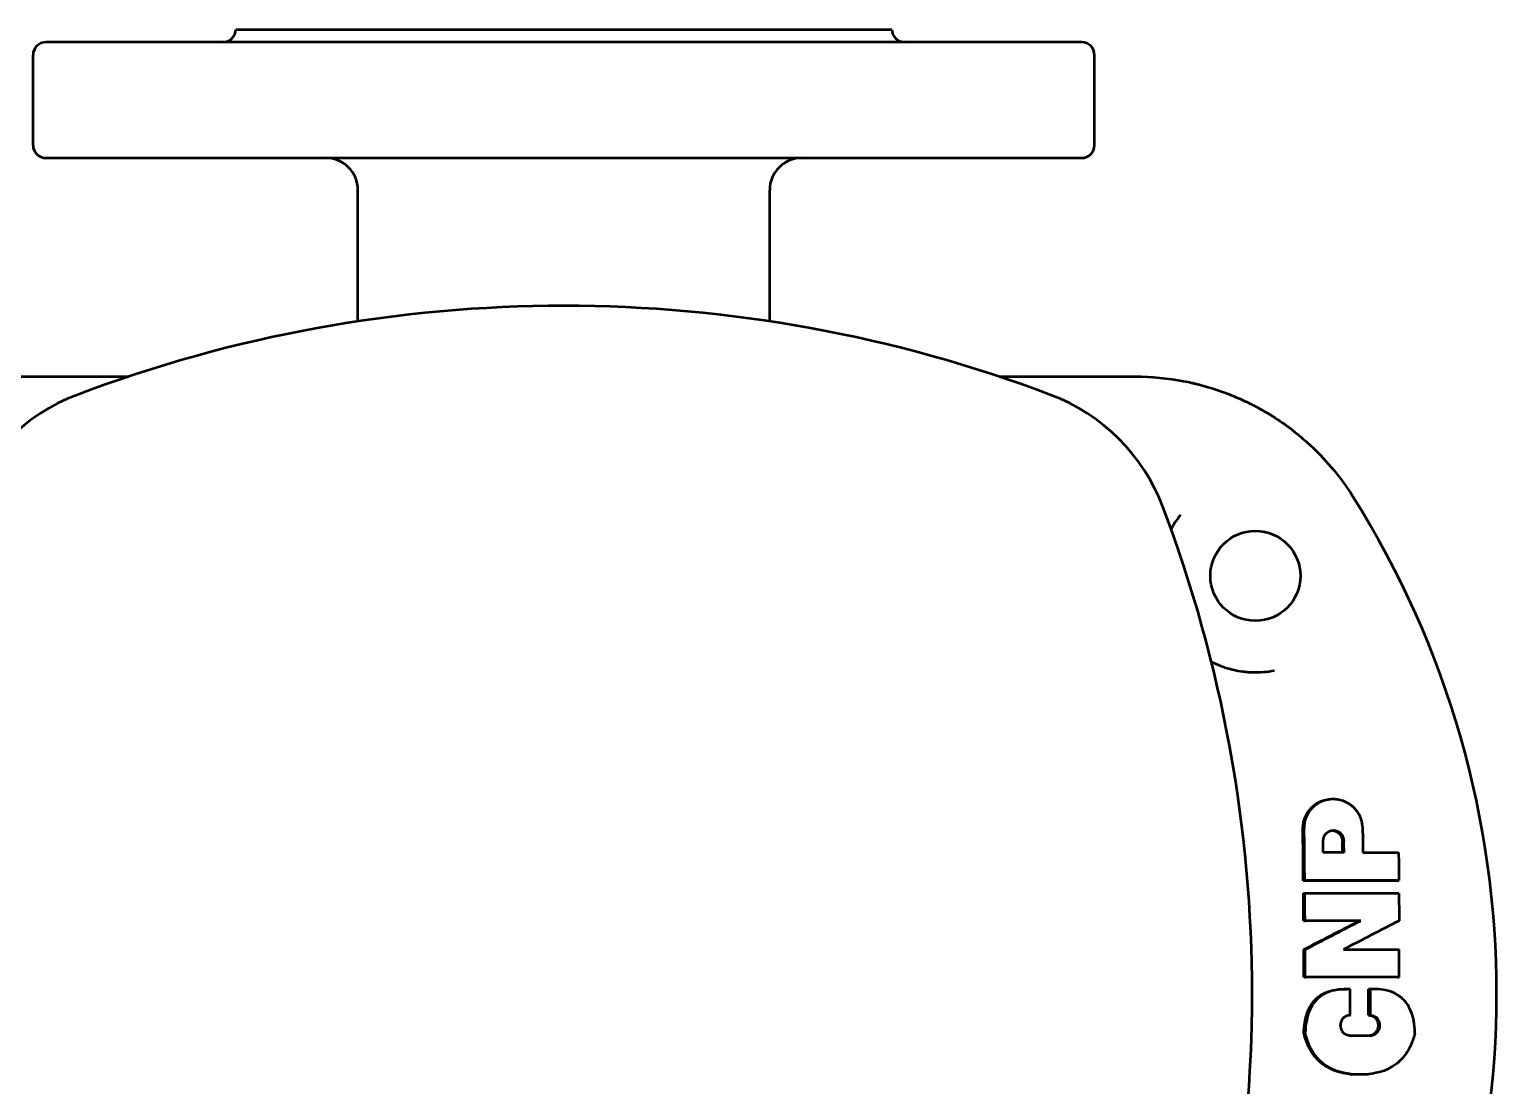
# Model space of a CAD drawing. Header units: millimetres. Extents: x 1510 to 10524, y 7125 to 13164.
# Drawn here: x 7788.84 to 7811.65, y 12945.83 to 12962.26 of the extents above; entities that cross this region are included whole.
import ezdxf

# ---------------------------------------------------------------- set-up
doc = ezdxf.new("R2010")
doc.units = ezdxf.units.MM
doc.header["$LTSCALE"] = 4
doc.layers.add('Visible (ISO)', color=7, linetype='Continuous', lineweight=50)

msp = doc.modelspace()

# ---------------------------------------------------------------- linework, layer by layer
at = {"layer": 'Visible (ISO)'}
for p, q in [((7792.046, 12962.256), (7802.246, 12962.256)), ((7805.196, 12962.056), (7789.096, 12962.056)), ((7788.896, 12960.456), (7788.896, 12961.856)), ((7805.396, 12960.456), (7805.396, 12961.856)), ((7789.096, 12960.256), (7805.196, 12960.256)), ((7793.946, 12957.715), (7793.946, 12959.756)), ((7800.346, 12957.715), (7800.346, 12959.756)), ((7788.264, 12956.856), (7790.382, 12956.856)), ((7803.911, 12956.856), (7806.028, 12956.856)), ((7808.973, 12950.268), (7808.995, 12950.273)), ((7808.634, 12949.817), (7808.656, 12949.822)), ((7809.25, 12949.629), (7809.272, 12949.634)), ((7808.641, 12949.015), (7808.663, 12949.018)), ((7810.104, 12949.015), (7810.126, 12949.018)), ((7808.643, 12948.82), (7808.665, 12948.823)), ((7808.645, 12948.391), (7808.668, 12948.393)), ((7809.511, 12948.391), (7809.533, 12948.393)), ((7808.647, 12947.944), (7808.669, 12947.945)), ((7808.648, 12947.515), (7808.67, 12947.516)), ((7810.109, 12947.515), (7810.132, 12947.516)), ((7809.656, 12947.328), (7809.679, 12947.328)), ((7809.656, 12946.922), (7809.679, 12946.922)), ((7808.647, 12946.645), (7808.67, 12946.644)), ((7809.656, 12946.609), (7809.678, 12946.607)), ((7809.376, 12946.004), (7809.398, 12946.002))]:
    msp.add_line(p, q, dxfattribs=at)
msp.add_circle((7807.896, 12953.756), 0.7, dxfattribs=at)
for centre, radius, start, end in [((7791.846, 12962.256), 0.2, 270, 0), ((7802.446, 12962.256), 0.2, 180, 270), ((7789.096, 12961.856), 0.2, 90, 180), ((7805.196, 12961.856), 0.2, 0, 90), ((7789.096, 12960.456), 0.2, 180, 270), ((7805.196, 12960.456), 0.2, 270, 0), ((7793.446, 12959.756), 0.5, 0, 90), ((7800.846, 12959.756), 0.5, 90, 180), ((7797.146, 12936.606), 21.35, 69.2294, 110.7706), ((7790.639, 12953.764), 3, 110.7706, 159.2294), ((7803.654, 12953.764), 3, 20.7706, 69.2294), ((7797.146, 12947.256), 14.5, 327.769, 32.231), ((7786.496, 12947.256), 21.35, 339.2294, 20.7706)]:
    msp.add_arc(centre, radius, start, end, dxfattribs=at)
for centre, major_axis, ratio, start_param, end_param in [((7796.234, 12947.175), (-0.003, 55.347), 0.229985, 4.753555, 4.756813), ((7796.754, 12947.179), (0.007, -56.606), 0.220966, 1.610959, 1.614068), ((7796.355, 12947.179), (0.008, -56.702), 0.228031, 1.610884, 1.614064), ((7797.125, 12947.256), (0, 51.25), 0.224839, 4.717454, 4.725825), ((7796.705, 12947.256), (0, 51.348), 0.233027, 4.717454, 4.725825), ((7796.714, 12947.256), (0, -57.832), 0.232021, 1.57529, 1.582721)]:
    msp.add_ellipse(centre, major_axis=major_axis, ratio=ratio, start_param=start_param, end_param=end_param, dxfattribs=at)
for points, knots in [([(7806.028, 12956.856), (7806.284, 12956.856), (7806.536, 12956.832), (7806.78, 12956.785), (7806.82, 12956.777), (7806.861, 12956.769), (7806.901, 12956.76), (7806.921, 12956.755), (7806.941, 12956.751), (7806.961, 12956.746), (7806.971, 12956.744), (7806.981, 12956.741), (7806.99, 12956.739), (7806.995, 12956.738), (7807, 12956.736), (7807.005, 12956.735), (7807.01, 12956.734), (7807.015, 12956.733), (7807.02, 12956.731), (7807.268, 12956.668), (7807.507, 12956.581), (7807.733, 12956.475), (7807.771, 12956.457), (7807.809, 12956.438), (7807.846, 12956.42), (7807.864, 12956.41), (7807.883, 12956.401), (7807.901, 12956.391), (7807.91, 12956.386), (7807.919, 12956.381), (7807.929, 12956.376), (7807.933, 12956.374), (7807.938, 12956.371), (7807.942, 12956.369), (7807.947, 12956.366), (7807.951, 12956.364), (7807.956, 12956.361), (7808.179, 12956.239), (7808.389, 12956.095), (7808.583, 12955.934), (7808.615, 12955.907), (7808.647, 12955.88), (7808.679, 12955.852), (7808.694, 12955.838), (7808.71, 12955.824), (7808.725, 12955.81), (7808.741, 12955.796), (7808.756, 12955.782), (7808.771, 12955.768), (7809.017, 12955.536), (7809.233, 12955.274), (7809.412, 12954.99)], [0, 0, 0, 0, 0.1875, 0.1875, 0.1875, 0.21875, 0.21875, 0.21875, 0.234375, 0.234375, 0.234375, 0.242188, 0.242188, 0.242188, 0.246094, 0.246094, 0.246094, 0.25, 0.25, 0.25, 0.4375, 0.4375, 0.4375, 0.46875, 0.46875, 0.46875, 0.484375, 0.484375, 0.484375, 0.492188, 0.492188, 0.492188, 0.496094, 0.496094, 0.496094, 0.5, 0.5, 0.5, 0.6875, 0.6875, 0.6875, 0.71875, 0.71875, 0.71875, 0.734375, 0.734375, 0.734375, 0.75, 0.75, 0.75, 1, 1, 1, 1]), ([(7806.733, 12954.703), (7806.68, 12954.638), (7806.638, 12954.575), (7806.602, 12954.515), (7806.597, 12954.505), (7806.591, 12954.495), (7806.585, 12954.484)], [0, 0, 0, 0, 0.2212304, 0.2212304, 0.2212304, 0.2568113, 0.2568113, 0.2568113, 0.2568113]), ([(7807.212, 12952.421), (7807.214, 12952.421), (7807.218, 12952.418), (7807.225, 12952.415), (7807.23, 12952.413), (7807.233, 12952.411), (7807.234, 12952.41), (7807.283, 12952.386), (7807.332, 12952.365), (7807.41, 12952.337), (7807.436, 12952.328), (7807.476, 12952.316), (7807.497, 12952.31), (7807.521, 12952.304), (7807.533, 12952.301), (7807.538, 12952.3), (7807.542, 12952.299), (7807.544, 12952.298), (7807.595, 12952.286), (7807.647, 12952.276), (7807.728, 12952.265), (7807.756, 12952.263), (7807.798, 12952.259), (7807.819, 12952.258), (7807.845, 12952.257), (7807.857, 12952.257), (7807.864, 12952.257), (7807.867, 12952.257), (7807.868, 12952.256), (7807.869, 12952.256), (7807.966, 12952.255), (7808.075, 12952.262), (7808.194, 12952.286)], [0.6152619, 0.6152619, 0.6152619, 0.6152619, 0.6171875, 0.6210937, 0.6230469, 0.6230469, 0.625, 0.625, 0.6875, 0.6875, 0.71875, 0.71875, 0.734375, 0.7421875, 0.7460937, 0.7480469, 0.7480469, 0.75, 0.75, 0.8125, 0.8125, 0.84375, 0.84375, 0.859375, 0.8671875, 0.8710937, 0.8730469, 0.8740234, 0.8740234, 0.875, 0.875, 1, 1, 1, 1]), ([(7808.634, 12949.817), (7808.634, 12949.827), (7808.635, 12949.836), (7808.635, 12949.843), (7808.636, 12949.847), (7808.636, 12949.851), (7808.636, 12949.855), (7808.636, 12949.857), (7808.636, 12949.859), (7808.637, 12949.861), (7808.637, 12949.862), (7808.637, 12949.862), (7808.637, 12949.862), (7808.637, 12949.863), (7808.637, 12949.863), (7808.637, 12949.864), (7808.637, 12949.865), (7808.637, 12949.865), (7808.637, 12949.866), (7808.637, 12949.867), (7808.637, 12949.868), (7808.637, 12949.869), (7808.637, 12949.871), (7808.638, 12949.873), (7808.638, 12949.875), (7808.638, 12949.879), (7808.639, 12949.882), (7808.639, 12949.886), (7808.639, 12949.89), (7808.64, 12949.893), (7808.64, 12949.897), (7808.641, 12949.899), (7808.641, 12949.901), (7808.641, 12949.902), (7808.641, 12949.904), (7808.642, 12949.905), (7808.642, 12949.907), (7808.642, 12949.908), (7808.642, 12949.909), (7808.642, 12949.91), (7808.642, 12949.911), (7808.643, 12949.912), (7808.643, 12949.913), (7808.643, 12949.915), (7808.643, 12949.917), (7808.644, 12949.918), (7808.644, 12949.922), (7808.645, 12949.926), (7808.646, 12949.929), (7808.647, 12949.937), (7808.649, 12949.944), (7808.651, 12949.951), (7808.653, 12949.959), (7808.655, 12949.966), (7808.658, 12949.973), (7808.66, 12949.98), (7808.663, 12949.987), (7808.665, 12949.994), (7808.667, 12949.998), (7808.668, 12950.001), (7808.67, 12950.005), (7808.671, 12950.008), (7808.673, 12950.012), (7808.674, 12950.015), (7808.677, 12950.022), (7808.681, 12950.029), (7808.684, 12950.035), (7808.687, 12950.042), (7808.691, 12950.049), (7808.695, 12950.055), (7808.699, 12950.062), (7808.703, 12950.068), (7808.707, 12950.075), (7808.709, 12950.078), (7808.711, 12950.081), (7808.713, 12950.084), (7808.715, 12950.087), (7808.717, 12950.09), (7808.72, 12950.093), (7808.724, 12950.099), (7808.728, 12950.105), (7808.733, 12950.111), (7808.742, 12950.123), (7808.752, 12950.134), (7808.763, 12950.145), (7808.773, 12950.156), (7808.784, 12950.166), (7808.795, 12950.176), (7808.807, 12950.186), (7808.819, 12950.195), (7808.831, 12950.203), (7808.843, 12950.212), (7808.855, 12950.219), (7808.868, 12950.227), (7808.881, 12950.234), (7808.895, 12950.24), (7808.908, 12950.246), (7808.915, 12950.249), (7808.922, 12950.252), (7808.929, 12950.254), (7808.936, 12950.257), (7808.943, 12950.259), (7808.95, 12950.261), (7808.958, 12950.264), (7808.965, 12950.266), (7808.973, 12950.268)], [0, 0, 0, 0, 0.015625, 0.015625, 0.015625, 0.024318, 0.024318, 0.024318, 0.0301692, 0.0301692, 0.0301692, 0.03125, 0.03125, 0.03125, 0.0318983, 0.0318983, 0.0318983, 0.032587, 0.032587, 0.032587, 0.0341051, 0.0341051, 0.0341051, 0.0378479, 0.0378479, 0.0378479, 0.0468724, 0.0468724, 0.0468724, 0.0546875, 0.0546875, 0.0546875, 0.0585938, 0.0585938, 0.0585938, 0.0625, 0.0625, 0.0625, 0.06427, 0.06427, 0.06427, 0.0660799, 0.0660799, 0.0660799, 0.0698135, 0.0698135, 0.0698135, 0.0776573, 0.0776573, 0.0776573, 0.0937494, 0.0937494, 0.0937494, 0.109375, 0.109375, 0.109375, 0.125, 0.125, 0.125, 0.1328925, 0.1328925, 0.1328925, 0.1406956, 0.1406956, 0.1406956, 0.15625, 0.15625, 0.15625, 0.171875, 0.171875, 0.171875, 0.1875, 0.1875, 0.1875, 0.1954373, 0.1954373, 0.1954373, 0.2033122, 0.2033122, 0.2033122, 0.2189303, 0.2189303, 0.2189303, 0.25, 0.25, 0.25, 0.2811656, 0.2811656, 0.2811656, 0.3125062, 0.3125062, 0.3125062, 0.3438216, 0.3438216, 0.3438216, 0.375, 0.375, 0.375, 0.3907541, 0.3907541, 0.3907541, 0.4064088, 0.4064088, 0.4064088, 0.4231158, 0.4231158, 0.4231158, 0.4231158]), ([(7808.656, 12949.822), (7808.657, 12949.842), (7808.658, 12949.857), (7808.659, 12949.867), (7808.659, 12949.868), (7808.659, 12949.868), (7808.659, 12949.869), (7808.659, 12949.869), (7808.659, 12949.87), (7808.659, 12949.871), (7808.659, 12949.872), (7808.659, 12949.873), (7808.659, 12949.874), (7808.659, 12949.876), (7808.66, 12949.878), (7808.66, 12949.88), (7808.66, 12949.884), (7808.661, 12949.887), (7808.661, 12949.891), (7808.662, 12949.899), (7808.663, 12949.906), (7808.664, 12949.912), (7808.664, 12949.913), (7808.664, 12949.914), (7808.664, 12949.915), (7808.664, 12949.916), (7808.665, 12949.917), (7808.665, 12949.918), (7808.665, 12949.92), (7808.665, 12949.922), (7808.666, 12949.923), (7808.666, 12949.927), (7808.667, 12949.931), (7808.668, 12949.935), (7808.669, 12949.942), (7808.671, 12949.949), (7808.673, 12949.956), (7808.677, 12949.971), (7808.682, 12949.985), (7808.687, 12950), (7808.689, 12950.003), (7808.69, 12950.006), (7808.692, 12950.01), (7808.693, 12950.013), (7808.694, 12950.017), (7808.696, 12950.02), (7808.699, 12950.027), (7808.702, 12950.034), (7808.706, 12950.041), (7808.713, 12950.054), (7808.72, 12950.067), (7808.729, 12950.08), (7808.731, 12950.083), (7808.733, 12950.086), (7808.735, 12950.09), (7808.737, 12950.093), (7808.739, 12950.096), (7808.741, 12950.099), (7808.746, 12950.105), (7808.75, 12950.111), (7808.755, 12950.117), (7808.764, 12950.129), (7808.774, 12950.14), (7808.785, 12950.151), (7808.795, 12950.162), (7808.806, 12950.172), (7808.817, 12950.181), (7808.829, 12950.191), (7808.84, 12950.2), (7808.853, 12950.209), (7808.865, 12950.217), (7808.877, 12950.225), (7808.89, 12950.232), (7808.903, 12950.239), (7808.917, 12950.246), (7808.93, 12950.252), (7808.937, 12950.255), (7808.944, 12950.257), (7808.951, 12950.26), (7808.958, 12950.262), (7808.965, 12950.265), (7808.972, 12950.267), (7808.986, 12950.271), (7809, 12950.275), (7809.015, 12950.278), (7809.022, 12950.28), (7809.03, 12950.281), (7809.037, 12950.282), (7809.044, 12950.283), (7809.052, 12950.284), (7809.059, 12950.285), (7809.074, 12950.286), (7809.089, 12950.287), (7809.104, 12950.287), (7809.111, 12950.287), (7809.119, 12950.287), (7809.126, 12950.287), (7809.133, 12950.286), (7809.141, 12950.286), (7809.148, 12950.285), (7809.163, 12950.283), (7809.178, 12950.281), (7809.192, 12950.278), (7809.207, 12950.275), (7809.221, 12950.272), (7809.236, 12950.267), (7809.25, 12950.263), (7809.264, 12950.258), (7809.278, 12950.252), (7809.285, 12950.249), (7809.291, 12950.246), (7809.298, 12950.243), (7809.305, 12950.239), (7809.311, 12950.236), (7809.318, 12950.232), (7809.331, 12950.225), (7809.344, 12950.217), (7809.357, 12950.209), (7809.369, 12950.2), (7809.381, 12950.191), (7809.393, 12950.182), (7809.404, 12950.172), (7809.416, 12950.162), (7809.427, 12950.151), (7809.429, 12950.148), (7809.432, 12950.145), (7809.435, 12950.143), (7809.437, 12950.14), (7809.44, 12950.137), (7809.443, 12950.134), (7809.448, 12950.128), (7809.453, 12950.123), (7809.458, 12950.117), (7809.467, 12950.105), (7809.476, 12950.093), (7809.485, 12950.08), (7809.486, 12950.079), (7809.487, 12950.077), (7809.488, 12950.076), (7809.489, 12950.074), (7809.49, 12950.072), (7809.491, 12950.071), (7809.493, 12950.067), (7809.495, 12950.064), (7809.497, 12950.061), (7809.501, 12950.054), (7809.505, 12950.048), (7809.508, 12950.041), (7809.515, 12950.027), (7809.521, 12950.014), (7809.526, 12950), (7809.526, 12949.999), (7809.527, 12949.998), (7809.527, 12949.998), (7809.527, 12949.997), (7809.528, 12949.996), (7809.528, 12949.995), (7809.528, 12949.994), (7809.529, 12949.992), (7809.53, 12949.99), (7809.531, 12949.987), (7809.532, 12949.984), (7809.533, 12949.981), (7809.535, 12949.974), (7809.537, 12949.967), (7809.539, 12949.959), (7809.543, 12949.945), (7809.546, 12949.929), (7809.55, 12949.913), (7809.55, 12949.912), (7809.55, 12949.912), (7809.55, 12949.911), (7809.55, 12949.911), (7809.55, 12949.911), (7809.55, 12949.91), (7809.55, 12949.909), (7809.55, 12949.908), (7809.55, 12949.908), (7809.551, 12949.906), (7809.551, 12949.904), (7809.551, 12949.902), (7809.552, 12949.899), (7809.553, 12949.895), (7809.553, 12949.891), (7809.554, 12949.884), (7809.556, 12949.876), (7809.557, 12949.867), (7809.557, 12949.866), (7809.557, 12949.866), (7809.557, 12949.866), (7809.557, 12949.865), (7809.557, 12949.865), (7809.557, 12949.864), (7809.558, 12949.863), (7809.558, 12949.861), (7809.558, 12949.86), (7809.558, 12949.857), (7809.559, 12949.854), (7809.559, 12949.85), (7809.56, 12949.842), (7809.562, 12949.833), (7809.563, 12949.822)], [0, 0, 0, 0, 0.03125, 0.03125, 0.03125, 0.032227, 0.032227, 0.032227, 0.033203, 0.033203, 0.033203, 0.035156, 0.035156, 0.035156, 0.039062, 0.039062, 0.039062, 0.046875, 0.046875, 0.046875, 0.0625, 0.0625, 0.0625, 0.064453, 0.064453, 0.064453, 0.066406, 0.066406, 0.066406, 0.070312, 0.070312, 0.070312, 0.078125, 0.078125, 0.078125, 0.09375, 0.09375, 0.09375, 0.125, 0.125, 0.125, 0.132812, 0.132812, 0.132812, 0.140625, 0.140625, 0.140625, 0.15625, 0.15625, 0.15625, 0.1875, 0.1875, 0.1875, 0.195312, 0.195312, 0.195312, 0.203125, 0.203125, 0.203125, 0.21875, 0.21875, 0.21875, 0.25, 0.25, 0.25, 0.28125, 0.28125, 0.28125, 0.3125, 0.3125, 0.3125, 0.34375, 0.34375, 0.34375, 0.375, 0.375, 0.375, 0.390625, 0.390625, 0.390625, 0.40625, 0.40625, 0.40625, 0.4375, 0.4375, 0.4375, 0.453125, 0.453125, 0.453125, 0.46875, 0.46875, 0.46875, 0.5, 0.5, 0.5, 0.515625, 0.515625, 0.515625, 0.53125, 0.53125, 0.53125, 0.5625, 0.5625, 0.5625, 0.59375, 0.59375, 0.59375, 0.625, 0.625, 0.625, 0.640625, 0.640625, 0.640625, 0.65625, 0.65625, 0.65625, 0.6875, 0.6875, 0.6875, 0.71875, 0.71875, 0.71875, 0.75, 0.75, 0.75, 0.757812, 0.757812, 0.757812, 0.765625, 0.765625, 0.765625, 0.78125, 0.78125, 0.78125, 0.8125, 0.8125, 0.8125, 0.816406, 0.816406, 0.816406, 0.820313, 0.820313, 0.820313, 0.828125, 0.828125, 0.828125, 0.84375, 0.84375, 0.84375, 0.875, 0.875, 0.875, 0.876953, 0.876953, 0.876953, 0.878906, 0.878906, 0.878906, 0.882812, 0.882812, 0.882812, 0.890625, 0.890625, 0.890625, 0.90625, 0.90625, 0.90625, 0.9375, 0.9375, 0.9375, 0.938477, 0.938477, 0.938477, 0.939453, 0.939453, 0.939453, 0.941406, 0.941406, 0.941406, 0.945312, 0.945312, 0.945312, 0.953125, 0.953125, 0.953125, 0.96875, 0.96875, 0.96875, 0.970703, 0.970703, 0.970703, 0.972656, 0.972656, 0.972656, 0.976562, 0.976562, 0.976562, 0.984375, 0.984375, 0.984375, 1, 1, 1, 1]), ([(7808.641, 12949.015), (7808.64, 12949.148), (7808.639, 12949.282), (7808.637, 12949.55), (7808.635, 12949.683), (7808.634, 12949.817)], [-0.8022868, -0.8022868, -0.8022868, -0.8022868, -0.4014753, -0.4014753, 0, 0, 0, 0]), ([(7808.663, 12949.018), (7808.662, 12949.152), (7808.661, 12949.286), (7808.659, 12949.554), (7808.657, 12949.688), (7808.656, 12949.822)], [-0.8045485, -0.8045485, -0.8045485, -0.8045485, -0.402727, -0.402727, 0, 0, 0, 0]), ([(7808.95, 12949.634), (7808.951, 12949.641), (7808.952, 12949.647), (7808.952, 12949.652), (7808.953, 12949.655), (7808.953, 12949.657), (7808.953, 12949.66), (7808.953, 12949.661), (7808.953, 12949.662), (7808.954, 12949.663), (7808.954, 12949.663), (7808.954, 12949.664), (7808.954, 12949.664), (7808.954, 12949.665), (7808.954, 12949.665), (7808.954, 12949.666), (7808.954, 12949.666), (7808.954, 12949.666), (7808.954, 12949.667), (7808.954, 12949.667), (7808.954, 12949.667), (7808.954, 12949.668), (7808.954, 12949.668), (7808.955, 12949.669), (7808.955, 12949.67), (7808.955, 12949.671), (7808.955, 12949.673), (7808.955, 12949.674), (7808.956, 12949.677), (7808.956, 12949.679), (7808.957, 12949.682), (7808.958, 12949.684), (7808.958, 12949.687), (7808.959, 12949.689), (7808.96, 12949.692), (7808.961, 12949.694), (7808.962, 12949.696), (7808.962, 12949.697), (7808.962, 12949.699), (7808.963, 12949.7), (7808.963, 12949.701), (7808.964, 12949.702), (7808.964, 12949.704), (7808.965, 12949.706), (7808.967, 12949.708), (7808.968, 12949.711), (7808.97, 12949.715), (7808.973, 12949.72), (7808.976, 12949.725), (7808.977, 12949.727), (7808.979, 12949.729), (7808.98, 12949.731), (7808.982, 12949.733), (7808.983, 12949.736), (7808.985, 12949.738), (7808.988, 12949.742), (7808.992, 12949.746), (7808.996, 12949.75), (7809.011, 12949.766), (7809.028, 12949.778), (7809.048, 12949.786), (7809.057, 12949.79), (7809.067, 12949.793), (7809.078, 12949.796), (7809.088, 12949.798), (7809.098, 12949.799), (7809.109, 12949.799), (7809.13, 12949.799), (7809.151, 12949.795), (7809.172, 12949.786), (7809.182, 12949.782), (7809.191, 12949.777), (7809.2, 12949.771), (7809.205, 12949.768), (7809.209, 12949.765), (7809.213, 12949.761), (7809.217, 12949.758), (7809.221, 12949.754), (7809.224, 12949.751), (7809.228, 12949.747), (7809.231, 12949.743), (7809.234, 12949.739), (7809.236, 12949.737), (7809.237, 12949.735), (7809.239, 12949.732), (7809.24, 12949.731), (7809.24, 12949.73), (7809.241, 12949.729), (7809.242, 12949.728), (7809.242, 12949.727), (7809.243, 12949.726), (7809.243, 12949.725), (7809.244, 12949.725), (7809.244, 12949.724), (7809.244, 12949.724), (7809.244, 12949.723), (7809.245, 12949.722), (7809.245, 12949.721), (7809.246, 12949.72), (7809.246, 12949.719), (7809.248, 12949.717), (7809.249, 12949.715), (7809.25, 12949.712), (7809.251, 12949.71), (7809.252, 12949.707), (7809.253, 12949.705), (7809.253, 12949.704), (7809.254, 12949.702), (7809.254, 12949.701), (7809.255, 12949.7), (7809.255, 12949.7), (7809.255, 12949.699), (7809.255, 12949.698), (7809.256, 12949.698), (7809.256, 12949.697), (7809.256, 12949.696), (7809.256, 12949.696), (7809.256, 12949.695), (7809.257, 12949.695), (7809.257, 12949.694), (7809.257, 12949.694), (7809.257, 12949.693), (7809.258, 12949.691), (7809.258, 12949.69), (7809.259, 12949.688), (7809.26, 12949.685), (7809.261, 12949.683), (7809.261, 12949.68), (7809.262, 12949.677), (7809.263, 12949.675), (7809.263, 12949.673), (7809.264, 12949.672), (7809.264, 12949.67), (7809.264, 12949.67), (7809.264, 12949.669), (7809.264, 12949.668), (7809.265, 12949.668), (7809.265, 12949.667), (7809.265, 12949.667), (7809.265, 12949.667), (7809.265, 12949.666), (7809.265, 12949.666), (7809.265, 12949.665), (7809.265, 12949.665), (7809.265, 12949.665), (7809.265, 12949.664), (7809.266, 12949.664), (7809.266, 12949.663), (7809.266, 12949.662), (7809.266, 12949.661), (7809.266, 12949.66), (7809.267, 12949.658), (7809.267, 12949.656), (7809.268, 12949.653), (7809.269, 12949.647), (7809.271, 12949.64), (7809.272, 12949.634)], [0, 0, 0, 0, 0.03125, 0.03125, 0.03125, 0.046875, 0.046875, 0.046875, 0.054687, 0.054687, 0.054687, 0.058594, 0.058594, 0.058594, 0.0625, 0.0625, 0.0625, 0.063752, 0.063752, 0.063752, 0.065084, 0.065084, 0.065084, 0.068034, 0.068034, 0.068034, 0.07542, 0.07542, 0.07542, 0.093744, 0.093744, 0.093744, 0.109375, 0.109375, 0.109375, 0.125, 0.125, 0.125, 0.132426, 0.132426, 0.132426, 0.140267, 0.140267, 0.140267, 0.156249, 0.156249, 0.156249, 0.1875, 0.1875, 0.1875, 0.203333, 0.203333, 0.203333, 0.218947, 0.218947, 0.218947, 0.25, 0.25, 0.25, 0.375, 0.375, 0.375, 0.437599, 0.437599, 0.437599, 0.5, 0.5, 0.5, 0.625, 0.625, 0.625, 0.6875, 0.6875, 0.6875, 0.718522, 0.718522, 0.718522, 0.75, 0.75, 0.75, 0.78125, 0.78125, 0.78125, 0.796875, 0.796875, 0.796875, 0.804687, 0.804687, 0.804687, 0.8125, 0.8125, 0.8125, 0.816685, 0.816685, 0.816685, 0.82071, 0.82071, 0.82071, 0.828467, 0.828467, 0.828467, 0.84375, 0.84375, 0.84375, 0.859375, 0.859375, 0.859375, 0.867188, 0.867188, 0.867188, 0.871094, 0.871094, 0.871094, 0.875, 0.875, 0.875, 0.879473, 0.879473, 0.879473, 0.883593, 0.883593, 0.883593, 0.891275, 0.891275, 0.891275, 0.90625, 0.90625, 0.90625, 0.921875, 0.921875, 0.921875, 0.929687, 0.929687, 0.929687, 0.933594, 0.933594, 0.933594, 0.935547, 0.935547, 0.935547, 0.9375, 0.9375, 0.9375, 0.943518, 0.943518, 0.943518, 0.948527, 0.948527, 0.948527, 0.957095, 0.957095, 0.957095, 0.971761, 0.971761, 0.971761, 1, 1, 1, 1]), ([(7809.066, 12949.793), (7809.073, 12949.794), (7809.08, 12949.794), (7809.087, 12949.794), (7809.108, 12949.794), (7809.129, 12949.79), (7809.15, 12949.782), (7809.16, 12949.778), (7809.169, 12949.772), (7809.178, 12949.767), (7809.183, 12949.764), (7809.187, 12949.76), (7809.191, 12949.757), (7809.195, 12949.753), (7809.199, 12949.75), (7809.202, 12949.746), (7809.21, 12949.739), (7809.216, 12949.73), (7809.221, 12949.721), (7809.221, 12949.721), (7809.221, 12949.72), (7809.222, 12949.72), (7809.222, 12949.719), (7809.222, 12949.718), (7809.223, 12949.718), (7809.223, 12949.717), (7809.224, 12949.716), (7809.224, 12949.715), (7809.226, 12949.712), (7809.227, 12949.71), (7809.228, 12949.708), (7809.23, 12949.703), (7809.232, 12949.698), (7809.234, 12949.693), (7809.234, 12949.692), (7809.234, 12949.691), (7809.234, 12949.691), (7809.235, 12949.69), (7809.235, 12949.69), (7809.235, 12949.689), (7809.235, 12949.688), (7809.236, 12949.687), (7809.236, 12949.686), (7809.237, 12949.683), (7809.238, 12949.681), (7809.238, 12949.678), (7809.24, 12949.673), (7809.241, 12949.668), (7809.243, 12949.662), (7809.243, 12949.661), (7809.243, 12949.661), (7809.243, 12949.66), (7809.243, 12949.66), (7809.243, 12949.659), (7809.244, 12949.659), (7809.244, 12949.658), (7809.244, 12949.657), (7809.244, 12949.656), (7809.245, 12949.654), (7809.245, 12949.651), (7809.246, 12949.648), (7809.247, 12949.643), (7809.249, 12949.637), (7809.25, 12949.629)], [0.4584459, 0.4584459, 0.4584459, 0.4584459, 0.5, 0.5, 0.5, 0.625, 0.625, 0.625, 0.6875, 0.6875, 0.6875, 0.71875, 0.71875, 0.71875, 0.75, 0.75, 0.75, 0.8125, 0.8125, 0.8125, 0.8164062, 0.8164062, 0.8164062, 0.8203125, 0.8203125, 0.8203125, 0.828125, 0.828125, 0.828125, 0.84375, 0.84375, 0.84375, 0.875, 0.875, 0.875, 0.8789062, 0.8789062, 0.8789062, 0.8828125, 0.8828125, 0.8828125, 0.890625, 0.890625, 0.890625, 0.90625, 0.90625, 0.90625, 0.9375, 0.9375, 0.9375, 0.9414062, 0.9414062, 0.9414062, 0.9453125, 0.9453125, 0.9453125, 0.953125, 0.953125, 0.953125, 0.96875, 0.96875, 0.96875, 1, 1, 1, 1]), ([(7809.563, 12949.822), (7809.564, 12949.76), (7809.564, 12949.699), (7809.565, 12949.576), (7809.566, 12949.515), (7809.567, 12949.454)], [-0.3686432, -0.3686432, -0.3686432, -0.3686432, -0.1843216, -0.1843216, 0, 0, 0, 0]), ([(7810.122, 12949.453), (7810.123, 12949.381), (7810.124, 12949.308), (7810.125, 12949.163), (7810.125, 12949.091), (7810.126, 12949.018)], [-0.4357406, -0.4357406, -0.4357406, -0.4357406, -0.2178703, -0.2178703, 0, 0, 0, 0]), ([(7808.645, 12948.391), (7808.645, 12948.463), (7808.644, 12948.534), (7808.644, 12948.677), (7808.643, 12948.748), (7808.643, 12948.82)], [-0.4288877, -0.4288877, -0.4288877, -0.4288877, -0.2144231, -0.2144231, 0, 0, 0, 0]), ([(7808.668, 12948.393), (7808.667, 12948.465), (7808.667, 12948.537), (7808.666, 12948.68), (7808.665, 12948.751), (7808.665, 12948.823)], [-0.4298363, -0.4298363, -0.4298363, -0.4298363, -0.2149181, -0.2149181, 0, 0, 0, 0]), ([(7810.127, 12948.823), (7810.128, 12948.751), (7810.128, 12948.679), (7810.129, 12948.536), (7810.129, 12948.465), (7810.129, 12948.393)], [-0.4297425, -0.4297425, -0.4297425, -0.4297425, -0.2148713, -0.2148713, 0, 0, 0, 0]), ([(7808.647, 12946.645), (7808.652, 12946.711), (7808.656, 12946.761), (7808.669, 12946.843), (7808.68, 12946.903), (7808.725, 12947.021), (7808.753, 12947.079), (7808.841, 12947.187), (7808.895, 12947.228), (7809.017, 12947.293), (7809.087, 12947.31), (7809.2, 12947.326), (7809.264, 12947.328), (7809.326, 12947.328)], [-1.048898, -1.048898, -1.048898, -1.048898, -0.812413, -0.812413, -0.650039, -0.650039, -0.521918, -0.521918, -0.38574, -0.38574, -0.210097, -0.210097, -0.020909, -0.020909, -0.020909, -0.020909]), ([(7809.369, 12947.328), (7809.247, 12947.328), (7809.131, 12947.326), (7808.936, 12947.244), (7808.884, 12947.2), (7808.826, 12947.142), (7808.78, 12947.091), (7808.723, 12946.961), (7808.703, 12946.905), (7808.679, 12946.772), (7808.675, 12946.716), (7808.67, 12946.644)], [0, 0, 0, 0, 0.376152, 0.376152, 0.632696, 0.632696, 0.843391, 0.843391, 0.944639, 0.944639, 1.017245, 1.017245, 1.017245, 1.017245]), ([(7809.369, 12946.922), (7809.369, 12947.045), (7809.369, 12947.168), (7809.369, 12947.303), (7809.369, 12947.316), (7809.369, 12947.328)], [0, 0, 0, 0, 0.3694894, 0.3694894, 0.4067721, 0.4067721, 0.4067721, 0.4067721]), ([(7809.656, 12946.922), (7809.656, 12947.045), (7809.656, 12947.168), (7809.656, 12947.303), (7809.656, 12947.316), (7809.656, 12947.328)], [-0.4060234, -0.4060234, -0.4060234, -0.4060234, -0.0371806, -0.0371806, 0, 0, 0, 0]), ([(7810.377, 12946.644), (7810.371, 12946.723), (7810.366, 12946.775), (7810.351, 12946.87), (7810.337, 12946.932), (7810.271, 12947.085), (7810.225, 12947.139), (7810.168, 12947.196), (7810.116, 12947.243), (7809.908, 12947.328), (7809.792, 12947.329), (7809.679, 12947.328)], [0, 0, 0, 0, 0.238524, 0.238524, 0.448881, 0.448881, 0.721644, 0.721644, 0.96897, 0.96897, 1.29824, 1.29824, 1.29824, 1.29824]), ([(7809.679, 12947.328), (7809.679, 12947.316), (7809.679, 12947.303), (7809.679, 12947.168), (7809.679, 12947.045), (7809.679, 12946.922)], [0, 0, 0, 0, 0.0372539, 0.0372539, 0.4068165, 0.4068165, 0.4068165, 0.4068165]), ([(7809.369, 12946.922), (7809.362, 12946.921), (7809.357, 12946.921), (7809.354, 12946.92), (7809.354, 12946.92), (7809.353, 12946.92), (7809.352, 12946.92), (7809.351, 12946.92), (7809.349, 12946.92), (7809.348, 12946.919), (7809.344, 12946.919), (7809.342, 12946.919), (7809.339, 12946.918), (7809.338, 12946.918), (7809.337, 12946.918), (7809.336, 12946.918), (7809.335, 12946.917), (7809.333, 12946.917), (7809.33, 12946.916), (7809.327, 12946.916), (7809.32, 12946.914), (7809.316, 12946.912), (7809.307, 12946.908), (7809.302, 12946.906), (7809.293, 12946.901), (7809.289, 12946.899), (7809.281, 12946.893), (7809.277, 12946.89), (7809.269, 12946.883), (7809.265, 12946.88), (7809.254, 12946.869), (7809.248, 12946.861), (7809.236, 12946.844), (7809.232, 12946.835), (7809.22, 12946.806), (7809.216, 12946.786), (7809.216, 12946.744), (7809.22, 12946.724), (7809.231, 12946.694), (7809.236, 12946.685), (7809.244, 12946.672), (7809.247, 12946.668), (7809.253, 12946.66), (7809.257, 12946.656), (7809.264, 12946.65), (7809.267, 12946.647), (7809.275, 12946.641), (7809.279, 12946.638), (7809.284, 12946.635), (7809.284, 12946.635), (7809.285, 12946.634), (7809.286, 12946.634), (7809.287, 12946.633), (7809.288, 12946.633), (7809.291, 12946.631), (7809.294, 12946.63), (7809.3, 12946.627), (7809.305, 12946.625), (7809.31, 12946.623), (7809.31, 12946.623), (7809.311, 12946.623), (7809.312, 12946.623), (7809.312, 12946.622), (7809.314, 12946.622), (7809.315, 12946.621), (7809.318, 12946.62), (7809.321, 12946.619), (7809.328, 12946.617), (7809.333, 12946.616), (7809.339, 12946.614), (7809.339, 12946.614), (7809.339, 12946.614), (7809.339, 12946.614), (7809.34, 12946.614), (7809.341, 12946.614), (7809.342, 12946.614), (7809.343, 12946.613), (7809.346, 12946.613), (7809.348, 12946.612), (7809.356, 12946.61), (7809.362, 12946.609), (7809.368, 12946.607)], [0, 0, 0, 0, 0.03125, 0.03125, 0.032227, 0.032227, 0.035156, 0.039062, 0.039062, 0.046875, 0.046875, 0.0625, 0.0625, 0.066406, 0.066406, 0.070312, 0.070312, 0.078125, 0.078125, 0.09375, 0.09375, 0.125, 0.125, 0.15625, 0.15625, 0.1875, 0.1875, 0.21875, 0.21875, 0.25, 0.25, 0.3125, 0.3125, 0.375, 0.375, 0.5, 0.5, 0.625, 0.625, 0.6875, 0.6875, 0.71875, 0.71875, 0.75, 0.75, 0.78125, 0.78125, 0.8125, 0.8125, 0.816406, 0.816406, 0.820312, 0.820312, 0.828125, 0.828125, 0.84375, 0.84375, 0.875, 0.875, 0.876953, 0.876953, 0.878906, 0.882812, 0.882812, 0.890625, 0.890625, 0.90625, 0.90625, 0.9375, 0.9375, 0.938477, 0.938477, 0.939453, 0.941406, 0.945312, 0.945312, 0.953125, 0.953125, 0.96875, 0.96875, 1, 1, 1, 1]), ([(7809.656, 12946.609), (7809.659, 12946.609), (7809.662, 12946.609), (7809.664, 12946.609), (7809.665, 12946.609), (7809.667, 12946.61), (7809.668, 12946.61), (7809.668, 12946.61), (7809.669, 12946.61), (7809.669, 12946.61), (7809.669, 12946.61), (7809.67, 12946.61), (7809.67, 12946.61), (7809.671, 12946.61), (7809.674, 12946.61), (7809.675, 12946.611), (7809.676, 12946.611), (7809.677, 12946.611), (7809.678, 12946.611), (7809.679, 12946.611), (7809.68, 12946.611), (7809.682, 12946.611), (7809.682, 12946.611), (7809.683, 12946.612), (7809.683, 12946.612), (7809.684, 12946.612), (7809.684, 12946.612), (7809.685, 12946.612), (7809.69, 12946.613), (7809.695, 12946.614), (7809.699, 12946.615), (7809.704, 12946.617), (7809.709, 12946.618), (7809.713, 12946.62), (7809.718, 12946.622), (7809.722, 12946.624), (7809.727, 12946.626), (7809.731, 12946.629), (7809.736, 12946.631), (7809.74, 12946.634), (7809.748, 12946.64), (7809.756, 12946.647), (7809.763, 12946.654), (7809.778, 12946.669), (7809.789, 12946.686), (7809.797, 12946.705), (7809.805, 12946.724), (7809.809, 12946.744), (7809.809, 12946.765), (7809.809, 12946.775), (7809.808, 12946.786), (7809.806, 12946.796), (7809.804, 12946.806), (7809.801, 12946.816), (7809.797, 12946.826), (7809.795, 12946.831), (7809.793, 12946.835), (7809.791, 12946.84), (7809.79, 12946.842), (7809.788, 12946.845), (7809.787, 12946.847), (7809.786, 12946.849), (7809.785, 12946.851), (7809.783, 12946.853), (7809.78, 12946.858), (7809.777, 12946.862), (7809.774, 12946.866), (7809.771, 12946.87), (7809.768, 12946.873), (7809.764, 12946.877), (7809.761, 12946.88), (7809.757, 12946.883), (7809.753, 12946.886), (7809.751, 12946.887), (7809.749, 12946.889), (7809.747, 12946.89), (7809.746, 12946.891), (7809.745, 12946.892), (7809.744, 12946.892), (7809.744, 12946.893), (7809.743, 12946.893), (7809.743, 12946.893), (7809.742, 12946.894), (7809.742, 12946.894), (7809.741, 12946.894), (7809.737, 12946.896), (7809.733, 12946.899), (7809.729, 12946.901), (7809.727, 12946.902), (7809.724, 12946.903), (7809.722, 12946.904), (7809.721, 12946.904), (7809.72, 12946.905), (7809.718, 12946.905), (7809.718, 12946.905), (7809.717, 12946.906), (7809.717, 12946.906), (7809.716, 12946.906), (7809.716, 12946.906), (7809.716, 12946.906), (7809.715, 12946.906), (7809.715, 12946.906), (7809.715, 12946.906), (7809.711, 12946.908), (7809.706, 12946.909), (7809.701, 12946.911), (7809.699, 12946.912), (7809.697, 12946.912), (7809.694, 12946.913), (7809.693, 12946.913), (7809.691, 12946.914), (7809.69, 12946.914), (7809.689, 12946.914), (7809.689, 12946.914), (7809.688, 12946.915), (7809.688, 12946.915), (7809.687, 12946.915), (7809.687, 12946.915), (7809.687, 12946.915), (7809.686, 12946.915), (7809.686, 12946.915), (7809.68, 12946.917), (7809.67, 12946.919), (7809.656, 12946.922)], [0, 0, 0, 0, 0.015612, 0.015612, 0.015612, 0.023425, 0.023425, 0.023425, 0.027336, 0.027336, 0.027336, 0.030272, 0.030272, 0.030272, 0.04139, 0.04139, 0.04139, 0.04686, 0.04686, 0.04686, 0.054676, 0.054676, 0.054676, 0.058589, 0.058589, 0.058589, 0.0625, 0.0625, 0.0625, 0.093747, 0.093747, 0.093747, 0.125, 0.125, 0.125, 0.15625, 0.15625, 0.15625, 0.1875, 0.1875, 0.1875, 0.25, 0.25, 0.25, 0.375, 0.375, 0.375, 0.5, 0.5, 0.5, 0.5625, 0.5625, 0.5625, 0.625, 0.625, 0.625, 0.65625, 0.65625, 0.65625, 0.671875, 0.671875, 0.671875, 0.6875, 0.6875, 0.6875, 0.718749, 0.718749, 0.718749, 0.75, 0.75, 0.75, 0.781251, 0.781251, 0.781251, 0.796876, 0.796876, 0.796876, 0.804688, 0.804688, 0.804688, 0.808594, 0.808594, 0.808594, 0.8125, 0.8125, 0.8125, 0.843756, 0.843756, 0.843756, 0.859379, 0.859379, 0.859379, 0.86719, 0.86719, 0.86719, 0.871095, 0.871095, 0.871095, 0.873047, 0.873047, 0.873047, 0.875, 0.875, 0.875, 0.906267, 0.906267, 0.906267, 0.921887, 0.921887, 0.921887, 0.929694, 0.929694, 0.929694, 0.933597, 0.933597, 0.933597, 0.935549, 0.935549, 0.935549, 0.9375, 0.9375, 0.9375, 1, 1, 1, 1]), ([(7809.678, 12946.607), (7809.681, 12946.608), (7809.684, 12946.608), (7809.688, 12946.608), (7809.689, 12946.608), (7809.691, 12946.609), (7809.691, 12946.609), (7809.692, 12946.609), (7809.693, 12946.609), (7809.693, 12946.609), (7809.695, 12946.609), (7809.698, 12946.609), (7809.702, 12946.61), (7809.703, 12946.61), (7809.705, 12946.61), (7809.706, 12946.611), (7809.707, 12946.611), (7809.712, 12946.612), (7809.717, 12946.613), (7809.727, 12946.615), (7809.731, 12946.617), (7809.74, 12946.621), (7809.745, 12946.623), (7809.754, 12946.628), (7809.758, 12946.63), (7809.771, 12946.639), (7809.778, 12946.645), (7809.8, 12946.668), (7809.811, 12946.685), (7809.827, 12946.723), (7809.831, 12946.743), (7809.831, 12946.774), (7809.83, 12946.785), (7809.826, 12946.805), (7809.824, 12946.815), (7809.818, 12946.83), (7809.816, 12946.835), (7809.812, 12946.842), (7809.811, 12946.844), (7809.808, 12946.848), (7809.807, 12946.85), (7809.803, 12946.857), (7809.8, 12946.861), (7809.794, 12946.869), (7809.79, 12946.873), (7809.783, 12946.879), (7809.78, 12946.882), (7809.774, 12946.887), (7809.772, 12946.888), (7809.769, 12946.89), (7809.768, 12946.891), (7809.766, 12946.892), (7809.766, 12946.892), (7809.765, 12946.893), (7809.764, 12946.893), (7809.76, 12946.896), (7809.756, 12946.898), (7809.749, 12946.901), (7809.747, 12946.902), (7809.743, 12946.904), (7809.741, 12946.904), (7809.739, 12946.905), (7809.738, 12946.906), (7809.737, 12946.906), (7809.733, 12946.907), (7809.729, 12946.909), (7809.721, 12946.911), (7809.719, 12946.912), (7809.715, 12946.913), (7809.713, 12946.913), (7809.71, 12946.914), (7809.709, 12946.914), (7809.709, 12946.915), (7809.702, 12946.916), (7809.692, 12946.919), (7809.679, 12946.922)], [0, 0, 0, 0, 0.015625, 0.015625, 0.023438, 0.023438, 0.027344, 0.030273, 0.030273, 0.03125, 0.03125, 0.046875, 0.046875, 0.054688, 0.058594, 0.058594, 0.0625, 0.0625, 0.09375, 0.09375, 0.125, 0.125, 0.15625, 0.15625, 0.1875, 0.1875, 0.25, 0.25, 0.375, 0.375, 0.5, 0.5, 0.5625, 0.5625, 0.625, 0.625, 0.65625, 0.65625, 0.671875, 0.671875, 0.6875, 0.6875, 0.71875, 0.71875, 0.75, 0.75, 0.78125, 0.78125, 0.796875, 0.796875, 0.804688, 0.804688, 0.808594, 0.808594, 0.8125, 0.8125, 0.84375, 0.84375, 0.859375, 0.859375, 0.867188, 0.873047, 0.873047, 0.875, 0.875, 0.90625, 0.90625, 0.921875, 0.921875, 0.929688, 0.936523, 0.936523, 0.9375, 0.9375, 1, 1, 1, 1]), ([(7809.376, 12946.004), (7809.361, 12946.007), (7809.349, 12946.009), (7809.339, 12946.01), (7809.333, 12946.011), (7809.328, 12946.012), (7809.324, 12946.013), (7809.321, 12946.013), (7809.319, 12946.014), (7809.316, 12946.014), (7809.315, 12946.014), (7809.313, 12946.015), (7809.312, 12946.015), (7809.312, 12946.015), (7809.312, 12946.015), (7809.312, 12946.015), (7809.311, 12946.015), (7809.311, 12946.015), (7809.311, 12946.015), (7809.31, 12946.015), (7809.31, 12946.015), (7809.309, 12946.015), (7809.309, 12946.015), (7809.308, 12946.016), (7809.307, 12946.016), (7809.306, 12946.016), (7809.304, 12946.016), (7809.303, 12946.016), (7809.3, 12946.017), (7809.297, 12946.018), (7809.294, 12946.018), (7809.288, 12946.019), (7809.284, 12946.02), (7809.278, 12946.021), (7809.273, 12946.022), (7809.268, 12946.023), (7809.263, 12946.024), (7809.258, 12946.025), (7809.254, 12946.026), (7809.25, 12946.027), (7809.249, 12946.027), (7809.249, 12946.027), (7809.248, 12946.027), (7809.248, 12946.027), (7809.248, 12946.027), (7809.247, 12946.027), (7809.247, 12946.027), (7809.246, 12946.027), (7809.246, 12946.028), (7809.245, 12946.028), (7809.245, 12946.028), (7809.244, 12946.028), (7809.243, 12946.028), (7809.241, 12946.029), (7809.24, 12946.029), (7809.237, 12946.03), (7809.234, 12946.03), (7809.232, 12946.031), (7809.226, 12946.032), (7809.221, 12946.033), (7809.216, 12946.034), (7809.211, 12946.036), (7809.205, 12946.037), (7809.2, 12946.038), (7809.197, 12946.039), (7809.193, 12946.04), (7809.189, 12946.041), (7809.188, 12946.042), (7809.187, 12946.042), (7809.186, 12946.042), (7809.185, 12946.042), (7809.184, 12946.043), (7809.184, 12946.043), (7809.183, 12946.043), (7809.182, 12946.043), (7809.182, 12946.043), (7809.18, 12946.044), (7809.179, 12946.044), (7809.178, 12946.045), (7809.175, 12946.045), (7809.172, 12946.046), (7809.17, 12946.047), (7809.164, 12946.048), (7809.159, 12946.05), (7809.154, 12946.052), (7809.149, 12946.053), (7809.144, 12946.055), (7809.139, 12946.057), (7809.137, 12946.058), (7809.134, 12946.059), (7809.132, 12946.059), (7809.129, 12946.06), (7809.127, 12946.061), (7809.124, 12946.062), (7809.123, 12946.063), (7809.122, 12946.063), (7809.12, 12946.064), (7809.119, 12946.064), (7809.118, 12946.065), (7809.117, 12946.065), (7809.114, 12946.066), (7809.112, 12946.067), (7809.109, 12946.068), (7809.104, 12946.07), (7809.099, 12946.072), (7809.094, 12946.074), (7809.084, 12946.078), (7809.074, 12946.083), (7809.064, 12946.087), (7809.045, 12946.097), (7809.026, 12946.107), (7809.007, 12946.118), (7809.003, 12946.121), (7808.998, 12946.124), (7808.993, 12946.127), (7808.989, 12946.13), (7808.984, 12946.133), (7808.98, 12946.135), (7808.971, 12946.141), (7808.962, 12946.148), (7808.953, 12946.154), (7808.935, 12946.167), (7808.919, 12946.18), (7808.902, 12946.195), (7808.886, 12946.209), (7808.87, 12946.224), (7808.855, 12946.24), (7808.84, 12946.256), (7808.826, 12946.272), (7808.812, 12946.289), (7808.785, 12946.324), (7808.761, 12946.36), (7808.74, 12946.399), (7808.735, 12946.409), (7808.73, 12946.418), (7808.725, 12946.428), (7808.72, 12946.438), (7808.715, 12946.449), (7808.711, 12946.458), (7808.711, 12946.459), (7808.71, 12946.46), (7808.71, 12946.462), (7808.709, 12946.463), (7808.709, 12946.464), (7808.708, 12946.465), (7808.707, 12946.468), (7808.706, 12946.47), (7808.705, 12946.472), (7808.703, 12946.477), (7808.701, 12946.482), (7808.699, 12946.487), (7808.696, 12946.496), (7808.692, 12946.506), (7808.689, 12946.515), (7808.688, 12946.516), (7808.688, 12946.518), (7808.687, 12946.519), (7808.687, 12946.52), (7808.687, 12946.52), (7808.687, 12946.521), (7808.686, 12946.522), (7808.686, 12946.522), (7808.686, 12946.523), (7808.685, 12946.524), (7808.685, 12946.525), (7808.685, 12946.526), (7808.684, 12946.529), (7808.683, 12946.531), (7808.682, 12946.534), (7808.68, 12946.539), (7808.679, 12946.544), (7808.677, 12946.549), (7808.674, 12946.559), (7808.67, 12946.57), (7808.667, 12946.581), (7808.667, 12946.581), (7808.666, 12946.582), (7808.666, 12946.582), (7808.666, 12946.582), (7808.666, 12946.583), (7808.666, 12946.583), (7808.666, 12946.584), (7808.666, 12946.584), (7808.665, 12946.585), (7808.665, 12946.586), (7808.665, 12946.587), (7808.664, 12946.588), (7808.664, 12946.59), (7808.663, 12946.592), (7808.662, 12946.595), (7808.661, 12946.599), (7808.659, 12946.604), (7808.658, 12946.61), (7808.655, 12946.62), (7808.651, 12946.633), (7808.647, 12946.645)], [0, 0, 0, 0, 0.03125, 0.03125, 0.03125, 0.046875, 0.046875, 0.046875, 0.056063, 0.056063, 0.056063, 0.062031, 0.062031, 0.062031, 0.0625, 0.0625, 0.0625, 0.06311, 0.06311, 0.06311, 0.063739, 0.063739, 0.063739, 0.065059, 0.065059, 0.065059, 0.067983, 0.067983, 0.067983, 0.075335, 0.075335, 0.075335, 0.09373, 0.09373, 0.09373, 0.109375, 0.109375, 0.109375, 0.123101, 0.123101, 0.123101, 0.125, 0.125, 0.125, 0.125823, 0.125823, 0.125823, 0.126659, 0.126659, 0.126659, 0.128376, 0.128376, 0.128376, 0.13198, 0.13198, 0.13198, 0.139811, 0.139811, 0.139811, 0.156239, 0.156239, 0.156239, 0.171875, 0.171875, 0.171875, 0.183594, 0.183594, 0.183594, 0.1875, 0.1875, 0.1875, 0.189271, 0.189271, 0.189271, 0.191082, 0.191082, 0.191082, 0.194817, 0.194817, 0.194817, 0.20266, 0.20266, 0.20266, 0.218746, 0.218746, 0.218746, 0.234375, 0.234375, 0.234375, 0.242188, 0.242188, 0.242188, 0.25, 0.25, 0.25, 0.253733, 0.253733, 0.253733, 0.257506, 0.257506, 0.257506, 0.265167, 0.265167, 0.265167, 0.280833, 0.280833, 0.280833, 0.312499, 0.312499, 0.312499, 0.375, 0.375, 0.375, 0.390502, 0.390502, 0.390502, 0.406081, 0.406081, 0.406081, 0.43739, 0.43739, 0.43739, 0.5, 0.5, 0.5, 0.562412, 0.562412, 0.562412, 0.625, 0.625, 0.625, 0.75, 0.75, 0.75, 0.78125, 0.78125, 0.78125, 0.8125, 0.8125, 0.8125, 0.81661, 0.81661, 0.81661, 0.820604, 0.820604, 0.820604, 0.828378, 0.828378, 0.828378, 0.843751, 0.843751, 0.843751, 0.871094, 0.871094, 0.871094, 0.875, 0.875, 0.875, 0.877242, 0.877242, 0.877242, 0.879391, 0.879391, 0.879391, 0.883486, 0.883486, 0.883486, 0.891189, 0.891189, 0.891189, 0.906253, 0.906253, 0.906253, 0.936523, 0.936523, 0.936523, 0.9375, 0.9375, 0.9375, 0.940196, 0.940196, 0.940196, 0.942727, 0.942727, 0.942727, 0.947427, 0.947427, 0.947427, 0.955882, 0.955882, 0.955882, 0.970928, 0.970928, 0.970928, 1, 1, 1, 1]), ([(7809.398, 12946.002), (7809.37, 12946.007), (7809.349, 12946.01), (7809.334, 12946.013), (7809.334, 12946.013), (7809.333, 12946.013), (7809.333, 12946.013), (7809.333, 12946.013), (7809.332, 12946.013), (7809.332, 12946.013), (7809.331, 12946.013), (7809.33, 12946.013), (7809.33, 12946.013), (7809.328, 12946.014), (7809.327, 12946.014), (7809.325, 12946.014), (7809.322, 12946.015), (7809.32, 12946.015), (7809.317, 12946.016), (7809.311, 12946.017), (7809.306, 12946.018), (7809.301, 12946.019), (7809.29, 12946.021), (7809.28, 12946.023), (7809.271, 12946.025), (7809.27, 12946.025), (7809.27, 12946.025), (7809.27, 12946.025), (7809.269, 12946.025), (7809.269, 12946.025), (7809.269, 12946.025), (7809.268, 12946.025), (7809.267, 12946.026), (7809.266, 12946.026), (7809.265, 12946.026), (7809.264, 12946.026), (7809.262, 12946.027), (7809.26, 12946.027), (7809.257, 12946.028), (7809.254, 12946.028), (7809.249, 12946.03), (7809.243, 12946.031), (7809.238, 12946.032), (7809.228, 12946.035), (7809.218, 12946.037), (7809.208, 12946.04), (7809.207, 12946.04), (7809.207, 12946.04), (7809.206, 12946.041), (7809.205, 12946.041), (7809.205, 12946.041), (7809.204, 12946.041), (7809.203, 12946.042), (7809.201, 12946.042), (7809.2, 12946.042), (7809.197, 12946.043), (7809.195, 12946.044), (7809.192, 12946.045), (7809.187, 12946.046), (7809.182, 12946.048), (7809.177, 12946.05), (7809.166, 12946.053), (7809.156, 12946.056), (7809.147, 12946.06), (7809.145, 12946.06), (7809.144, 12946.061), (7809.143, 12946.061), (7809.142, 12946.062), (7809.14, 12946.062), (7809.139, 12946.063), (7809.137, 12946.064), (7809.134, 12946.065), (7809.131, 12946.066), (7809.126, 12946.068), (7809.121, 12946.07), (7809.116, 12946.072), (7809.106, 12946.076), (7809.097, 12946.081), (7809.087, 12946.085), (7809.067, 12946.095), (7809.048, 12946.105), (7809.03, 12946.116), (7809.025, 12946.119), (7809.02, 12946.122), (7809.016, 12946.125), (7809.011, 12946.127), (7809.007, 12946.13), (7809.002, 12946.133), (7808.993, 12946.139), (7808.984, 12946.146), (7808.975, 12946.152), (7808.958, 12946.165), (7808.941, 12946.178), (7808.925, 12946.193), (7808.908, 12946.207), (7808.893, 12946.222), (7808.878, 12946.238), (7808.863, 12946.254), (7808.848, 12946.27), (7808.835, 12946.287), (7808.808, 12946.322), (7808.783, 12946.358), (7808.762, 12946.397), (7808.757, 12946.407), (7808.752, 12946.417), (7808.747, 12946.427), (7808.743, 12946.436), (7808.738, 12946.446), (7808.734, 12946.456), (7808.733, 12946.458), (7808.733, 12946.459), (7808.732, 12946.46), (7808.732, 12946.461), (7808.731, 12946.462), (7808.731, 12946.464), (7808.73, 12946.466), (7808.729, 12946.468), (7808.728, 12946.471), (7808.726, 12946.476), (7808.724, 12946.481), (7808.722, 12946.486), (7808.717, 12946.496), (7808.714, 12946.507), (7808.71, 12946.518), (7808.709, 12946.518), (7808.709, 12946.519), (7808.709, 12946.52), (7808.709, 12946.52), (7808.709, 12946.521), (7808.708, 12946.521), (7808.708, 12946.522), (7808.708, 12946.524), (7808.707, 12946.525), (7808.706, 12946.527), (7808.705, 12946.53), (7808.705, 12946.532), (7808.703, 12946.537), (7808.701, 12946.542), (7808.699, 12946.547), (7808.696, 12946.558), (7808.692, 12946.569), (7808.689, 12946.58), (7808.689, 12946.581), (7808.688, 12946.581), (7808.688, 12946.582), (7808.688, 12946.583), (7808.688, 12946.583), (7808.688, 12946.584), (7808.688, 12946.585), (7808.687, 12946.586), (7808.687, 12946.587), (7808.686, 12946.589), (7808.685, 12946.591), (7808.685, 12946.594), (7808.683, 12946.598), (7808.682, 12946.603), (7808.68, 12946.608), (7808.677, 12946.619), (7808.674, 12946.631), (7808.67, 12946.644)], [0, 0, 0, 0, 0.0625, 0.0625, 0.0625, 0.063477, 0.063477, 0.063477, 0.064453, 0.064453, 0.064453, 0.066406, 0.066406, 0.066406, 0.070312, 0.070312, 0.070312, 0.078125, 0.078125, 0.078125, 0.09375, 0.09375, 0.09375, 0.125, 0.125, 0.125, 0.125977, 0.125977, 0.125977, 0.126953, 0.126953, 0.126953, 0.128906, 0.128906, 0.128906, 0.132812, 0.132812, 0.132812, 0.140625, 0.140625, 0.140625, 0.15625, 0.15625, 0.15625, 0.1875, 0.1875, 0.1875, 0.189453, 0.189453, 0.189453, 0.191406, 0.191406, 0.191406, 0.195312, 0.195312, 0.195312, 0.203125, 0.203125, 0.203125, 0.21875, 0.21875, 0.21875, 0.25, 0.25, 0.25, 0.253906, 0.253906, 0.253906, 0.257812, 0.257812, 0.257812, 0.265625, 0.265625, 0.265625, 0.28125, 0.28125, 0.28125, 0.3125, 0.3125, 0.3125, 0.375, 0.375, 0.375, 0.390625, 0.390625, 0.390625, 0.40625, 0.40625, 0.40625, 0.4375, 0.4375, 0.4375, 0.5, 0.5, 0.5, 0.5625, 0.5625, 0.5625, 0.625, 0.625, 0.625, 0.75, 0.75, 0.75, 0.78125, 0.78125, 0.78125, 0.8125, 0.8125, 0.8125, 0.816406, 0.816406, 0.816406, 0.820312, 0.820312, 0.820312, 0.828125, 0.828125, 0.828125, 0.84375, 0.84375, 0.84375, 0.875, 0.875, 0.875, 0.876953, 0.876953, 0.876953, 0.878906, 0.878906, 0.878906, 0.882812, 0.882812, 0.882812, 0.890625, 0.890625, 0.890625, 0.90625, 0.90625, 0.90625, 0.9375, 0.9375, 0.9375, 0.939453, 0.939453, 0.939453, 0.941406, 0.941406, 0.941406, 0.945312, 0.945312, 0.945312, 0.953125, 0.953125, 0.953125, 0.96875, 0.96875, 0.96875, 1, 1, 1, 1]), ([(7809.363, 12946.609), (7809.409, 12946.609), (7809.455, 12946.609), (7809.552, 12946.609), (7809.604, 12946.609), (7809.656, 12946.609)], [-0.300405, -0.300405, -0.300405, -0.300405, -0.1589937, -0.1589937, 0, 0, 0, 0]), ([(7809.368, 12946.607), (7809.42, 12946.607), (7809.472, 12946.607), (7809.575, 12946.607), (7809.626, 12946.607), (7809.678, 12946.607)], [-0.3180152, -0.3180152, -0.3180152, -0.3180152, -0.159012, -0.159012, 0, 0, 0, 0]), ([(7810.377, 12946.644), (7810.365, 12946.605), (7810.358, 12946.585), (7810.355, 12946.575), (7810.344, 12946.542), (7810.324, 12946.488), (7810.307, 12946.442), (7810.253, 12946.343), (7810.204, 12946.267), (7810.035, 12946.121), (7809.954, 12946.082), (7809.845, 12946.041), (7809.802, 12946.031), (7809.717, 12946.013), (7809.67, 12946.006), (7809.644, 12946.002)], [-0.3584781, -0.3584781, -0.3584781, -0.3584781, -0.3313179, -0.3313179, -0.2932007, -0.2932007, -0.2451284, -0.2451284, -0.187524, -0.187524, -0.1315648, -0.1315648, -0.0834432, -0.0834432, -0.000001, -0.000001, -0.000001, -0.000001])]:
    msp.add_open_spline(points, degree=3, knots=knots, dxfattribs=at)
for points in [[(7809.274, 12949.454), (7809.165, 12949.454), (7809.058, 12949.454), (7808.952, 12949.454)], [(7809.567, 12949.454), (7809.748, 12949.453), (7809.933, 12949.453), (7810.122, 12949.453)], [(7810.104, 12949.015), (7809.588, 12949.015), (7809.1, 12949.015), (7808.641, 12949.015)], [(7810.126, 12949.018), (7809.61, 12949.018), (7809.122, 12949.018), (7808.663, 12949.018)], [(7808.665, 12948.823), (7809.124, 12948.823), (7809.611, 12948.823), (7810.127, 12948.823)], [(7809.511, 12948.391), (7809.212, 12948.391), (7808.923, 12948.391), (7808.645, 12948.391)], [(7808.647, 12947.944), (7808.925, 12948.088), (7809.213, 12948.237), (7809.511, 12948.391)], [(7809.533, 12948.393), (7809.234, 12948.393), (7808.946, 12948.393), (7808.668, 12948.393)], [(7808.669, 12947.945), (7808.947, 12948.089), (7809.235, 12948.239), (7809.533, 12948.393)], [(7810.129, 12948.393), (7809.832, 12948.239), (7809.544, 12948.09), (7809.266, 12947.945)], [(7809.266, 12947.945), (7809.544, 12947.945), (7809.833, 12947.945), (7810.131, 12947.945)], [(7810.109, 12947.515), (7809.593, 12947.515), (7809.106, 12947.515), (7808.648, 12947.515)], [(7810.132, 12947.516), (7809.615, 12947.516), (7809.128, 12947.516), (7808.67, 12947.516)], [(7809.669, 12947.328), (7809.665, 12947.328), (7809.661, 12947.328), (7809.656, 12947.328)], [(7809.644, 12946.002), (7809.561, 12946.002), (7809.479, 12946.002), (7809.398, 12946.002)]]:
    msp.add_open_spline(points, degree=3, dxfattribs=at)

doc.saveas('drawing.dxf')
